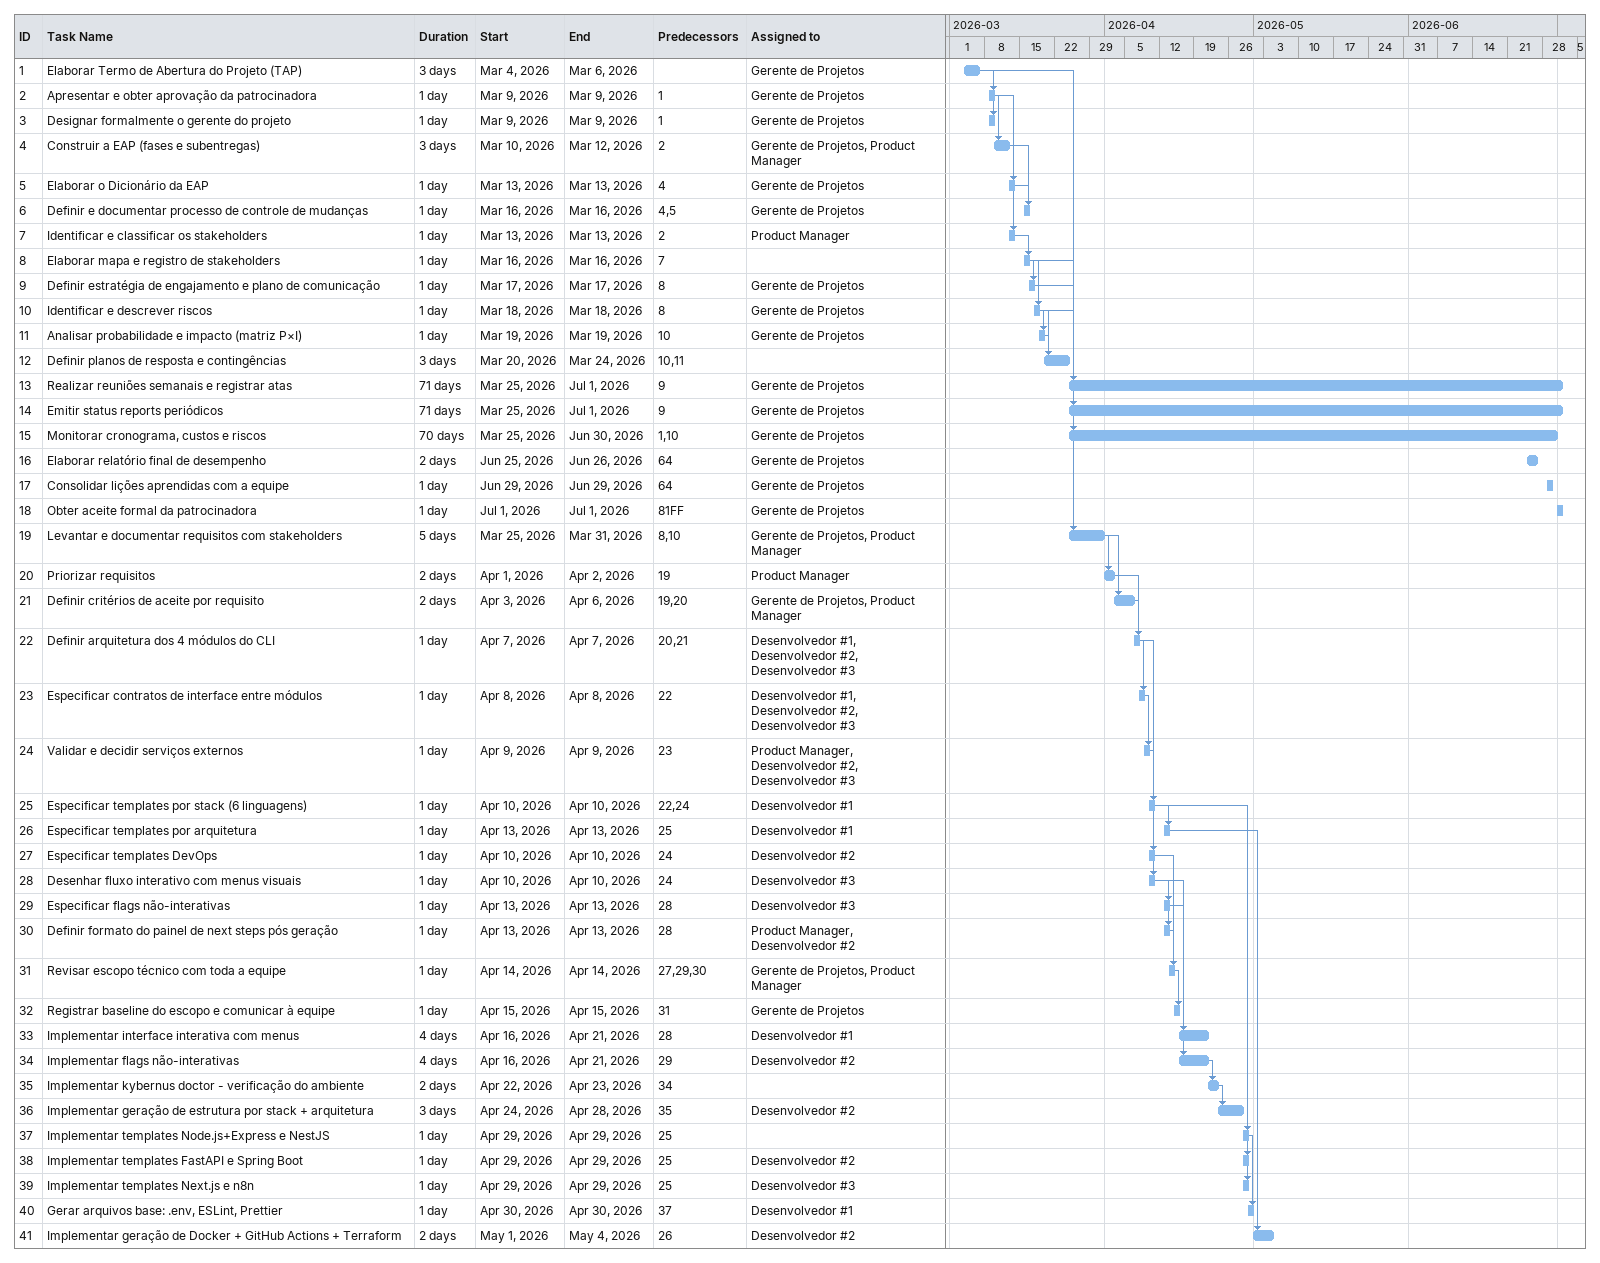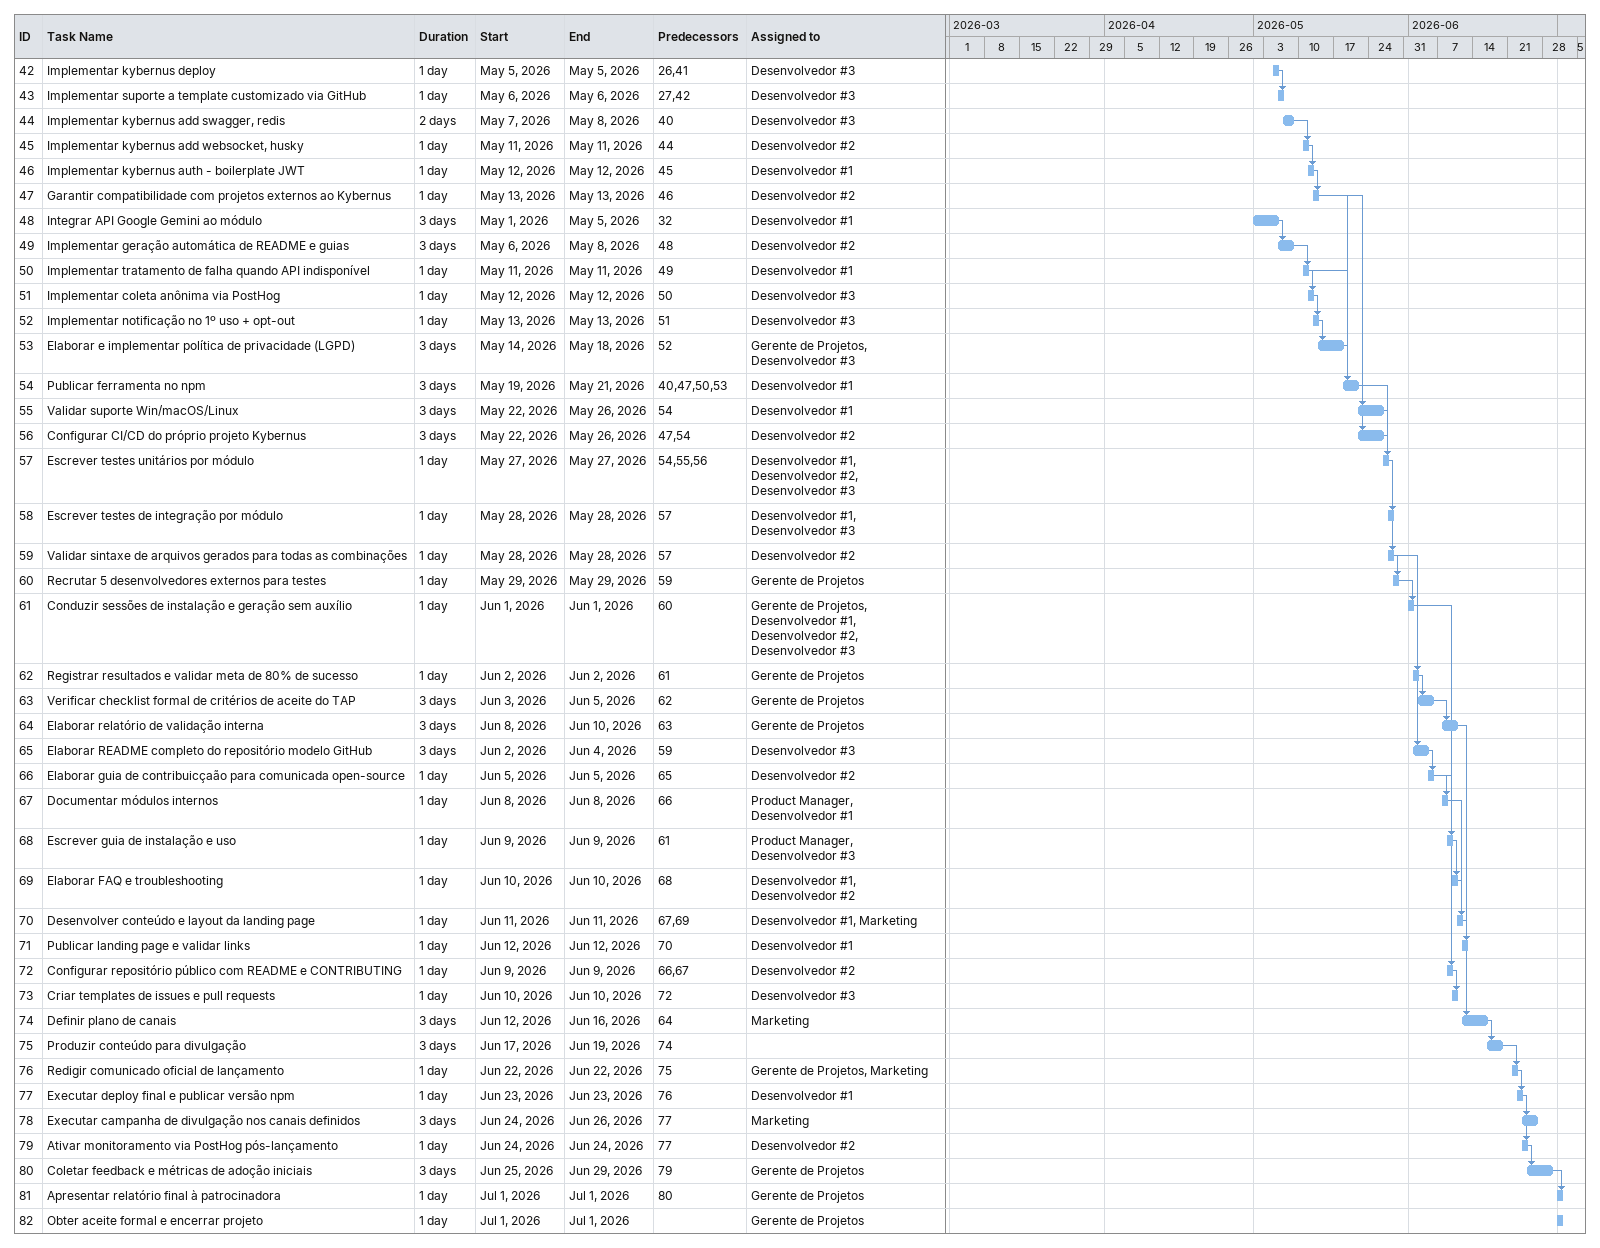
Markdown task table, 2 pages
| ID | Task | Duration | Start | Finish | Predecessors | Resources |
|---|---|---|---|---|---|---|
| 1 | Elaborar Termo de Abertura do Projeto (TAP) | 3d | 2026-03-04 | 2026-03-06 |  | Gerente de Projetos |
| 2 | Apresentar e obter aprovação da patrocinadora | 1d | 2026-03-09 | 2026-03-09 | 1 | Gerente de Projetos |
| 3 | Designar formalmente o gerente do projeto | 1d | 2026-03-09 | 2026-03-09 | 1 | Gerente de Projetos |
| 4 | Construir a EAP (fases e subentregas) | 3d | 2026-03-10 | 2026-03-12 | 2 | Gerente de Projetos, Product Manager |
| 5 | Elaborar o Dicionário da EAP | 1d | 2026-03-13 | 2026-03-13 | 4 | Gerente de Projetos |
| 6 | Definir e documentar processo de controle de mudanças | 1d | 2026-03-16 | 2026-03-16 | 4, 5 | Gerente de Projetos |
| 7 | Identificar e classificar os stakeholders | 1d | 2026-03-13 | 2026-03-13 | 2 | Product Manager |
| 8 | Elaborar mapa e registro de stakeholders | 1d | 2026-03-16 | 2026-03-16 | 7 |  |
| 9 | Definir estratégia de engajamento e plano de comunicação | 1d | 2026-03-17 | 2026-03-17 | 8 | Gerente de Projetos |
| 10 | Identificar e descrever riscos | 1d | 2026-03-18 | 2026-03-18 | 8 | Gerente de Projetos |
| 11 | Analisar probabilidade e impacto (matriz P×I) | 1d | 2026-03-19 | 2026-03-19 | 10 | Gerente de Projetos |
| 12 | Definir planos de resposta e contingências | 3d | 2026-03-20 | 2026-03-24 | 10, 11 |  |
| 13 | Realizar reuniões semanais e registrar atas | 71d | 2026-03-25 | 2026-07-01 | 9 | Gerente de Projetos |
| 14 | Emitir status reports periódicos | 71d | 2026-03-25 | 2026-07-01 | 9 | Gerente de Projetos |
| 15 | Monitorar cronograma, custos e riscos | 70d | 2026-03-25 | 2026-06-30 | 1, 10 | Gerente de Projetos |
| 16 | Elaborar relatório final de desempenho | 2d | 2026-06-25 | 2026-06-26 | 64 | Gerente de Projetos |
| 17 | Consolidar lições aprendidas com a equipe | 1d | 2026-06-29 | 2026-06-29 | 64 | Gerente de Projetos |
| 18 | Obter aceite formal da patrocinadora | 1d | 2026-07-01 | 2026-07-01 | 81FF | Gerente de Projetos |
| 19 | Levantar e documentar requisitos com stakeholders | 5d | 2026-03-25 | 2026-03-31 | 8, 10 | Gerente de Projetos, Product Manager |
| 20 | Priorizar requisitos | 2d | 2026-04-01 | 2026-04-02 | 19 | Product Manager |
| 21 | Definir critérios de aceite por requisito | 2d | 2026-04-03 | 2026-04-06 | 19, 20 | Gerente de Projetos, Product Manager |
| 22 | Definir arquitetura dos 4 módulos do CLI | 1d | 2026-04-07 | 2026-04-07 | 20, 21 | Desenvolvedor #1, Desenvolvedor #2, Desenvolvedor #3 |
| 23 | Especificar contratos de interface entre módulos | 1d | 2026-04-08 | 2026-04-08 | 22 | Desenvolvedor #1, Desenvolvedor #2, Desenvolvedor #3 |
| 24 | Validar e decidir serviços externos | 1d | 2026-04-09 | 2026-04-09 | 23 | Product Manager, Desenvolvedor #2, Desenvolvedor #3 |
| 25 | Especificar templates por stack (6 linguagens) | 1d | 2026-04-10 | 2026-04-10 | 22, 24 | Desenvolvedor #1 |
| 26 | Especificar templates por arquitetura | 1d | 2026-04-13 | 2026-04-13 | 25 | Desenvolvedor #1 |
| 27 | Especificar templates DevOps | 1d | 2026-04-10 | 2026-04-10 | 24 | Desenvolvedor #2 |
| 28 | Desenhar fluxo interativo com menus visuais | 1d | 2026-04-10 | 2026-04-10 | 24 | Desenvolvedor #3 |
| 29 | Especificar flags não-interativas | 1d | 2026-04-13 | 2026-04-13 | 28 | Desenvolvedor #3 |
| 30 | Definir formato do painel de next steps pós geração | 1d | 2026-04-13 | 2026-04-13 | 28 | Product Manager, Desenvolvedor #2 |
| 31 | Revisar escopo técnico com toda a equipe | 1d | 2026-04-14 | 2026-04-14 | 27, 29, 30 | Gerente de Projetos, Product Manager |
| 32 | Registrar baseline do escopo e comunicar à equipe | 1d | 2026-04-15 | 2026-04-15 | 31 | Gerente de Projetos |
| 33 | Implementar interface interativa com menus | 4d | 2026-04-16 | 2026-04-21 | 28 | Desenvolvedor #1 |
| 34 | Implementar flags não-interativas | 4d | 2026-04-16 | 2026-04-21 | 29 | Desenvolvedor #2 |
| 35 | Implementar kybernus doctor - verificação do ambiente | 2d | 2026-04-22 | 2026-04-23 | 34 |  |
| 36 | Implementar geração de estrutura por stack + arquitetura | 3d | 2026-04-24 | 2026-04-28 | 35 | Desenvolvedor #2 |
| 37 | Implementar templates Node.js+Express e NestJS | 1d | 2026-04-29 | 2026-04-29 | 25 |  |
| 38 | Implementar templates FastAPI e Spring Boot | 1d | 2026-04-29 | 2026-04-29 | 25 | Desenvolvedor #2 |
| 39 | Implementar templates Next.js e n8n | 1d | 2026-04-29 | 2026-04-29 | 25 | Desenvolvedor #3 |
| 40 | Gerar arquivos base: .env, ESLint, Prettier | 1d | 2026-04-30 | 2026-04-30 | 37 | Desenvolvedor #1 |
| 41 | Implementar geração de Docker + GitHub Actions + Terraform | 2d | 2026-05-01 | 2026-05-04 | 26 | Desenvolvedor #2 |
| 42 | Implementar kybernus deploy | 1d | 2026-05-05 | 2026-05-05 | 26, 41 | Desenvolvedor #3 |
| 43 | Implementar suporte a template customizado via GitHub | 1d | 2026-05-06 | 2026-05-06 | 27, 42 | Desenvolvedor #3 |
| 44 | Implementar kybernus add swagger, redis | 2d | 2026-05-07 | 2026-05-08 | 40 | Desenvolvedor #3 |
| 45 | Implementar kybernus add websocket, husky | 1d | 2026-05-11 | 2026-05-11 | 44 | Desenvolvedor #2 |
| 46 | Implementar kybernus auth - boilerplate JWT | 1d | 2026-05-12 | 2026-05-12 | 45 | Desenvolvedor #1 |
| 47 | Garantir compatibilidade com projetos externos ao Kybernus | 1d | 2026-05-13 | 2026-05-13 | 46 | Desenvolvedor #2 |
| 48 | Integrar API Google Gemini ao módulo | 3d | 2026-05-01 | 2026-05-05 | 32 | Desenvolvedor #1 |
| 49 | Implementar geração automática de README e guias | 3d | 2026-05-06 | 2026-05-08 | 48 | Desenvolvedor #2 |
| 50 | Implementar tratamento de falha quando API indisponível | 1d | 2026-05-11 | 2026-05-11 | 49 | Desenvolvedor #1 |
| 51 | Implementar coleta anônima via PostHog | 1d | 2026-05-12 | 2026-05-12 | 50 | Desenvolvedor #3 |
| 52 | Implementar notificação no 1º uso + opt-out | 1d | 2026-05-13 | 2026-05-13 | 51 | Desenvolvedor #3 |
| 53 | Elaborar e implementar política de privacidade (LGPD) | 3d | 2026-05-14 | 2026-05-18 | 52 | Gerente de Projetos, Desenvolvedor #3 |
| 54 | Publicar ferramenta no npm | 3d | 2026-05-19 | 2026-05-21 | 40, 47, 50, 53 | Desenvolvedor #1 |
| 55 | Validar suporte Win/macOS/Linux | 3d | 2026-05-22 | 2026-05-26 | 54 | Desenvolvedor #1 |
| 56 | Configurar CI/CD do próprio projeto Kybernus | 3d | 2026-05-22 | 2026-05-26 | 47, 54 | Desenvolvedor #2 |
| 57 | Escrever testes unitários por módulo | 1d | 2026-05-27 | 2026-05-27 | 54, 55, 56 | Desenvolvedor #1, Desenvolvedor #2, Desenvolvedor #3 |
| 58 | Escrever testes de integração por módulo | 1d | 2026-05-28 | 2026-05-28 | 57 | Desenvolvedor #1, Desenvolvedor #3 |
| 59 | Validar sintaxe de arquivos gerados para todas as combinações | 1d | 2026-05-28 | 2026-05-28 | 57 | Desenvolvedor #2 |
| 60 | Recrutar 5 desenvolvedores externos para testes | 1d | 2026-05-29 | 2026-05-29 | 59 | Gerente de Projetos |
| 61 | Conduzir sessões de instalação e geração sem auxílio | 1d | 2026-06-01 | 2026-06-01 | 60 | Gerente de Projetos, Desenvolvedor #1, Desenvolvedor #2, Desenvolvedor #3 |
| 62 | Registrar resultados e validar meta de 80% de sucesso | 1d | 2026-06-02 | 2026-06-02 | 61 | Gerente de Projetos |
| 63 | Verificar checklist formal de critérios de aceite do TAP | 3d | 2026-06-03 | 2026-06-05 | 62 | Gerente de Projetos |
| 64 | Elaborar relatório de validação interna | 3d | 2026-06-08 | 2026-06-10 | 63 | Gerente de Projetos |
| 65 | Elaborar README completo do repositório modelo GitHub | 3d | 2026-06-02 | 2026-06-04 | 59 | Desenvolvedor #3 |
| 66 | Elaborar guia de contribuicçaão para comunicada open-source | 1d | 2026-06-05 | 2026-06-05 | 65 | Desenvolvedor #2 |
| 67 | Documentar módulos internos | 1d | 2026-06-08 | 2026-06-08 | 66 | Product Manager, Desenvolvedor #1 |
| 68 | Escrever guia de instalação e uso | 1d | 2026-06-09 | 2026-06-09 | 61 | Product Manager, Desenvolvedor #3 |
| 69 | Elaborar FAQ e troubleshooting | 1d | 2026-06-10 | 2026-06-10 | 68 | Desenvolvedor #1, Desenvolvedor #2 |
| 70 | Desenvolver conteúdo e layout da landing page | 1d | 2026-06-11 | 2026-06-11 | 67, 69 | Desenvolvedor #1, Marketing |
| 71 | Publicar landing page e validar links | 1d | 2026-06-12 | 2026-06-12 | 70 | Desenvolvedor #1 |
| 72 | Configurar repositório público com README e CONTRIBUTING | 1d | 2026-06-09 | 2026-06-09 | 66, 67 | Desenvolvedor #2 |
| 73 | Criar templates de issues e pull requests | 1d | 2026-06-10 | 2026-06-10 | 72 | Desenvolvedor #3 |
| 74 | Definir plano de canais | 3d | 2026-06-12 | 2026-06-16 | 64 | Marketing |
| 75 | Produzir conteúdo para divulgação | 3d | 2026-06-17 | 2026-06-19 | 74 |  |
| 76 | Redigir comunicado oficial de lançamento | 1d | 2026-06-22 | 2026-06-22 | 75 | Gerente de Projetos, Marketing |
| 77 | Executar deploy final e publicar versão npm | 1d | 2026-06-23 | 2026-06-23 | 76 | Desenvolvedor #1 |
| 78 | Executar campanha de divulgação nos canais definidos | 3d | 2026-06-24 | 2026-06-26 | 77 | Marketing |
| 79 | Ativar monitoramento via PostHog pós-lançamento | 1d | 2026-06-24 | 2026-06-24 | 77 | Desenvolvedor #2 |
| 80 | Coletar feedback e métricas de adoção iniciais | 3d | 2026-06-25 | 2026-06-29 | 79 | Gerente de Projetos |
| 81 | Apresentar relatório final à patrocinadora | 1d | 2026-07-01 | 2026-07-01 | 80 | Gerente de Projetos |
| 82 | Obter aceite formal e encerrar projeto | 1d | 2026-07-01 | 2026-07-01 |  | Gerente de Projetos |
